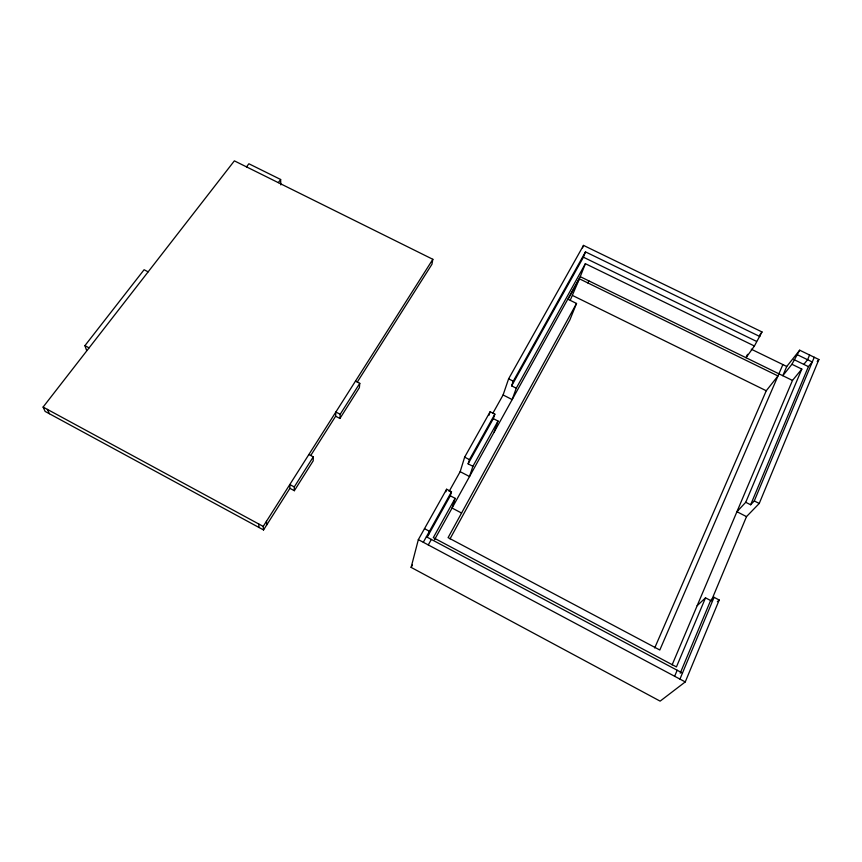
<?xml version="1.0" encoding="UTF-8"?>
<svg xmlns="http://www.w3.org/2000/svg" width="862" height="862" viewBox="0 0 862 862"><rect width="100%" height="100%" fill="white"/><g stroke="black" fill="none" stroke-linecap="round" stroke-linejoin="round"><path stroke-width="1.29" d="M308.855 454.533L313.272 456.871L313.208 460.825L294.351 490.704L289.923 488.334L289.794 484.541L294.265 486.933L294.351 490.704M335.63 416.227L335.857 412.014L340.199 414.277L339.94 418.479L335.63 416.227L310.945 455.168M355.489 381.101L359.777 383.321L359.379 387.684L339.94 418.479M289.923 488.334L263.546 529.947L45.126 411.422L43.1 407.069L234.367 160.86L432.843 259.3L431.948 264.268L357.277 382.082M680.204 673.211L710.611 600.502L714.07 597.323L719.21 600.006L685.258 681.928L660.13 701.14L411.12 567.39L418.339 539.634L446.624 489.239L451.494 491.793L450.287 495.79L427.175 537.198M428.392 535.022L429.438 531.294L424.492 528.665M445.891 491.76L446.624 489.239M460.168 471.676L464.65 457.14L490.133 411.745L494.853 414.169L493.333 418.641L468.12 463.831L472.893 466.31L469.521 476.535L460.168 471.676L449.102 491.448M450.287 495.79L455.125 498.333L452.065 508.041L461.579 513.052M468.12 463.831L469.456 459.64L494.853 414.169M488.959 415.322L490.133 411.745M492.784 413.394L503.096 394.958L508.612 378.827L583.509 245.401L761.997 331.935L754.412 346.007L746.018 357.719L747.548 354.314M494.228 431.948L498.031 421.044L493.333 418.641M503.096 394.958L512.157 399.58L516.263 388.202L511.629 385.853L513.267 381.187L585.481 251.876L759.928 336.568M582.561 247.879L583.509 245.401M511.629 385.853L583.412 257.21L585.481 251.876M570.299 300.084L579.404 278.803L777.977 375.961L766.253 390.755L654.7 647.965M434.545 539.677L580.255 276.67L585.373 263.686L754.412 346.007M579.404 278.803L568.058 299.286L576.527 303.456L569.901 319.834L450.007 538.901M711.247 600.986L746.503 516.618L759.239 503.462L818.9 359.519L799.677 350.198L786.737 366.49L782.793 375.703L791.93 364.281L799.677 350.198M746.503 516.618L736.935 511.705L745.738 502.298L750.64 504.776L808.416 366.619L812.273 361.986L797.673 354.896M679.946 679.094L714.07 597.323M750.64 504.776L754.282 500.951L814.245 357.256M674.644 676.271L677.176 670.237M809.59 355.004L807.608 359.713L803.793 364.378M710.611 600.502L705.515 597.851L676.433 666.929L433.306 537.64L455.125 498.333M745.738 502.298L801.811 369.087L791.93 364.281M672.123 664.861L792.48 380.433L801.811 369.087M751.276 349.207L782.879 364.572L659.818 650.013L448.089 537.629L576.527 303.456M587.798 282.908L588.897 280.904M428.274 544.935L431.345 539.418M472.893 466.31L498.031 421.044M516.263 388.202L585.373 263.686M423.307 542.284L451.494 491.793M411.12 567.39L412.435 565.041M294.265 486.933L313.272 456.871M340.199 414.277L359.777 383.321M263.546 529.947L263.212 526.413L432.843 259.3M759.767 335.07L761.997 331.935M278.297 182.647L280.635 179.49L248.892 163.769L246.51 166.883M86.566 350.328L84.918 345.651L144.094 269.741L148.145 271.842M817.208 361.534L818.9 359.519M697.175 605.663L705.515 597.851M717.346 601.687L719.21 600.006M583.412 257.21L756.491 341.374M793.934 359.583L808.416 366.619M580.255 276.67L792.48 380.433M572.777 295.601L766.253 390.755M782.879 364.572L786.737 366.49M754.282 500.951L759.239 503.462M508.612 378.827L513.267 381.187M464.65 457.14L469.456 459.64M84.918 345.651L89.088 347.86M426.378 536.778L682.467 673.06M418.339 539.634L685.258 681.928M43.1 407.069L263.212 526.413M47.378 409.385L49.371 413.717M258.675 523.956L259.053 527.512M266.444 521.316L266.757 524.883M280.635 179.49L280.818 184.899"/></g></svg>
